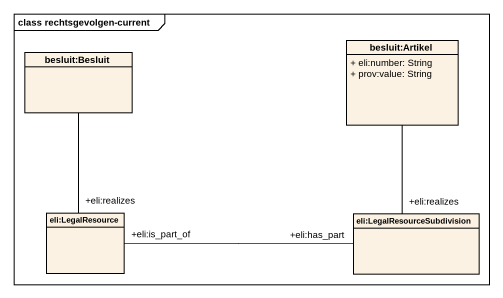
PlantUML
@startuml
mainframe class rechtsgevolgen-current
hide circle
hide empty members
skinparam classAttributeIconSize 0
class "besluit:Artikel" as besluit_Artikel {
  + eli:number: String
  + prov:value: String
}
class "besluit:Besluit" as besluit_Besluit
class "eli:LegalResource" as eli_LegalResource
class "eli:LegalResourceSubdivision" as eli_LegalResourceSubdivision
besluit_Artikel -- "+eli:realizes" eli_LegalResourceSubdivision
besluit_Besluit -- "+eli:realizes" eli_LegalResource
eli_LegalResource "+eli:is_part_of" -right- "+eli:has_part" eli_LegalResourceSubdivision
@enduml
